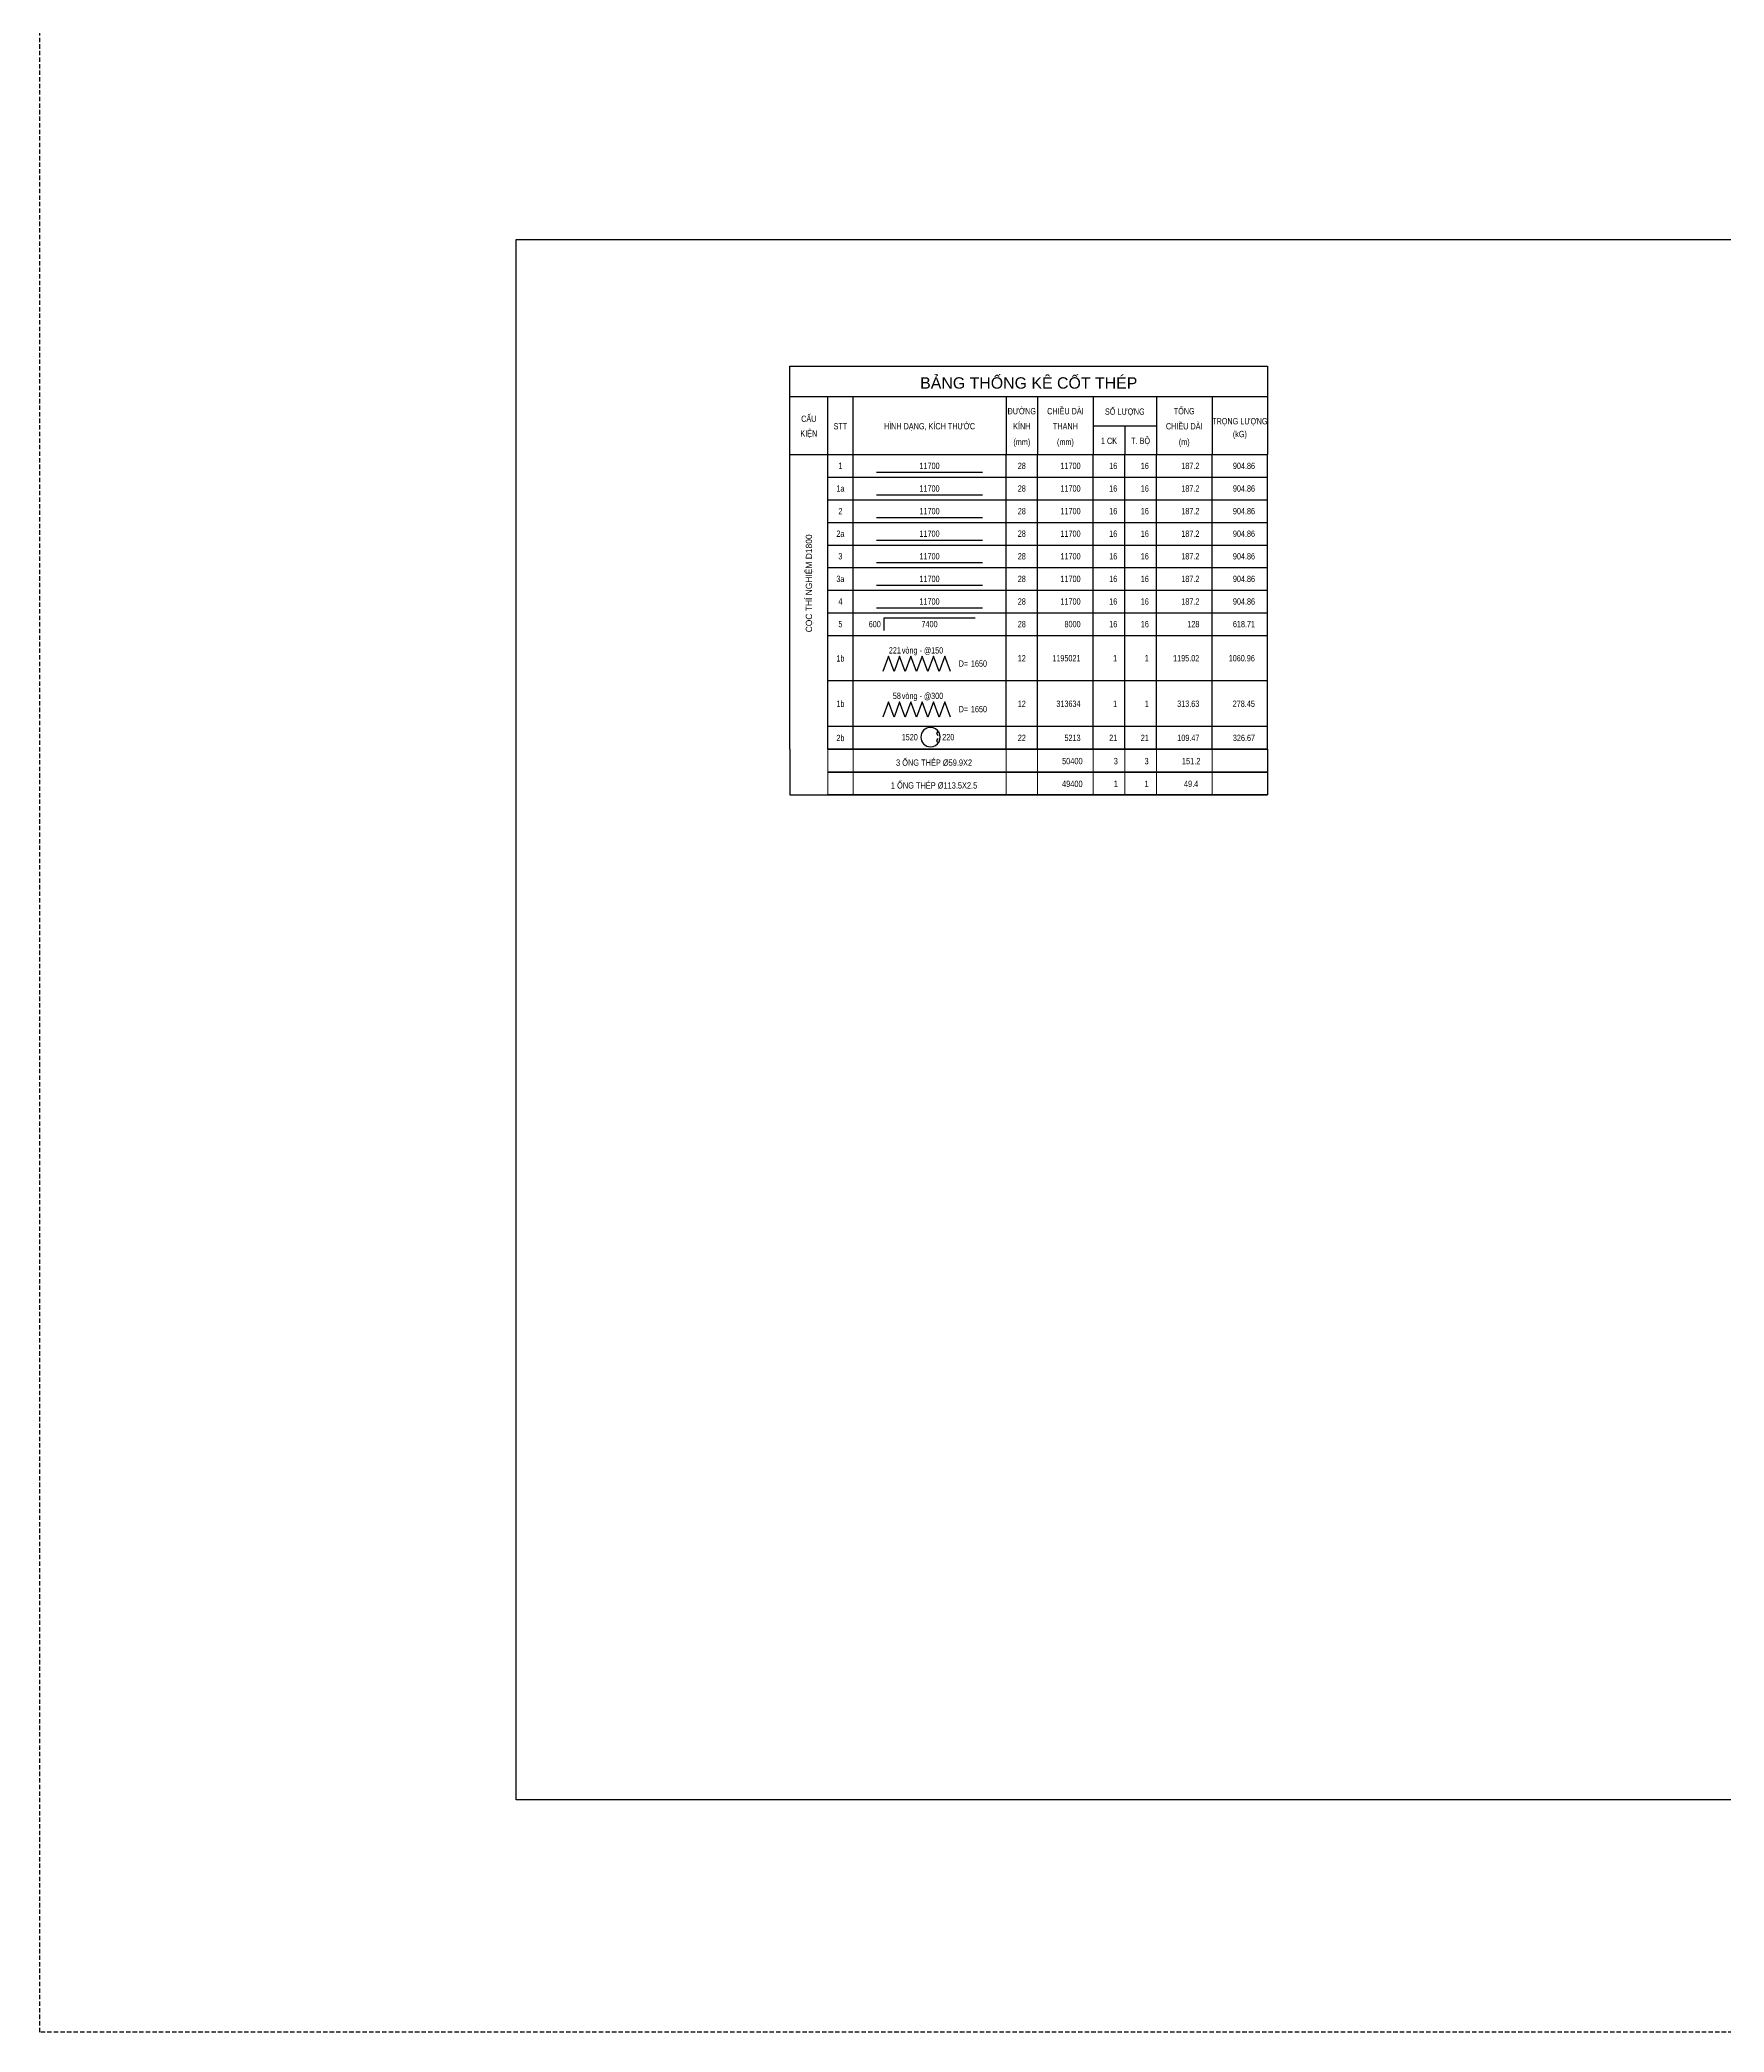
# Model space of a CAD drawing. Header units: millimetres. Extents: x -2123450 to -961021, y -260876 to 649159.
# Drawn here: x -1725347 to -1629153, y -260876 to -147122 of the extents above; entities that cross this region are included whole.
import ezdxf
from ezdxf.enums import TextEntityAlignment as Align

# ---------------------------------------------------------------- set-up
doc = ezdxf.new("R2010")
doc.units = ezdxf.units.MM
doc.header["$LTSCALE"] = 1000
doc.header["$MEASUREMENT"] = 0
doc.linetypes.add('HIDDEN', pattern=[0.375, 0.25, -0.125])
doc.layers.get('0').update_dxf_attribs({"linetype": 'CONTINUOUS'})
doc.layers.get('DEFPOINTS').update_dxf_attribs({"linetype": 'CONTINUOUS'})
for name, color, linetype in [('HIDEN', 9, 'HIDDEN'), ('KCS_STEEL', 4, 'CONTINUOUS'), ('KCS_TEXT_SLCK', 3, 'CONTINUOUS'), ('KCS_TEXT_TK', 2, 'CONTINUOUS'), ('KCS_THONG_KE', 5, 'CONTINUOUS'), ('KCS_THONGKE', 5, 'CONTINUOUS')]:
    doc.layers.add(name, color=color, linetype=linetype)
doc.layers.add('KC-TEXT E', color=3, linetype='CONTINUOUS', lineweight=20)
doc.layers.add('S-text', color=7, linetype='CONTINUOUS', lineweight=18)
doc.styles.add('KCS_BIGTEXT', font='arial.ttf', dxfattribs={"width": 0.75})
doc.styles.add('KCS_SMTEXT', font='arial.ttf', dxfattribs={"width": 0.7})
doc.styles.add('VNCC-VnAvantH', font='')
doc.styles.get('VNCC-VnAvantH').set_extended_font_data('.VnAvantH')

# ---------------------------------------------------------------- blocks, each defined once
blk = doc.blocks.new('THONGKE_TITLE')
at = {"layer": 'KCS_TEXT_TK'}
for p, q in [((0, -35), (0, 0)), ((0, 0), (189, 0)), ((189, 0), (189, -35)), ((0, -12), (189, -12)), ((15, -35), (15, -12)), ((25, -35), (25, -12)), ((85.5, -12), (85.5, -35)), ((98, -12), (98, -35)), ((120, -12), (120, -35)), ((145, -12), (145, -35)), ((167, -12), (167, -35)), ((120, -23.56), (145, -23.56)), ((132.5, -23.56), (132.5, -35)), ((0, -35), (189, -35))]:
    blk.add_line(p, q, dxfattribs=at)
at = {"layer": 'KCS_TEXT_TK', "color": 4, "style": 'KCS_BIGTEXT'}
blk.add_text('BẢNG THỐNG KÊ CỐT THÉP', height=4.5, dxfattribs=at).set_placement((94.5, -6), align=Align.MIDDLE)
at = {"layer": 'KCS_TEXT_TK', "style": 'KCS_SMTEXT', "width": 0.75}
for s, p in [('CẤU', (7.5, -22.06)), ('STT', (20, -25.01)), ('HÌNH DẠNG, KÍCH THƯỚC', (55.25, -25.01)), ('ĐƯỜNG', (91.75, -19.04)), ('KÍNH', (91.75, -25.01)), ('CHIỀU DÀI', (109, -19.04)), ('THANH', (109, -25.01)), ('SỐ LƯỢNG', (132.5, -19.22)), ('CHIỀU DÀI', (156, -25.01)), ('TỔNG', (156, -19.04)), ('TRỌNG LƯỢNG', (178, -23.03)), ('KIỆN', (7.5, -27.84)), ('(mm)', (91.75, -31.24)), ('(mm)', (109, -31.24)), ('1 CK', (126.25, -30.79)), ('T. BỘ', (138.75, -30.79)), ('(m)', (156, -31.24)), ('(kG)', (178, -28.08))]:
    blk.add_text(s, height=2.5, dxfattribs=at).set_placement(p, align=Align.CENTER)
blk = doc.blocks.new('TK_2')
at = {"layer": 'KCS_STEEL'}
blk.add_line((19.25, 2), (61.25, 2), dxfattribs=at)
at = {"layer": 'KCS_TEXT_TK'}
for p, q in [((-15, 0), (-15, 9)), ((0, 0), (0, 9)), ((10, 0), (10, 9)), ((70.5, 0), (70.5, 9)), ((83, 0), (83, 9)), ((105, 0), (105, 9)), ((117.5, 0), (117.5, 9)), ((130, 0), (130, 9)), ((152, 0), (152, 9)), ((174, 0), (174, 9))]:
    blk.add_line(p, q, dxfattribs=at)
at = {"layer": 'KCS_THONGKE'}
blk.add_line((0, 0), (174, 0), dxfattribs=at)
at = {"layer": 'KCS_TEXT_TK', "style": 'KCS_SMTEXT', "width": 0.75}
for tag, p in [('SH', (5, 4.5)), ('L2', (40.25, 4.5)), ('DK', (76.75, 4.5))]:
    blk.add_attdef(tag, text='', height=2.5, dxfattribs=at).set_placement(p, align=Align.MIDDLE)
for tag, p in [('DAI', (100, 4.5)), ('SL1', (114.5, 4.5)), ('SLA', (127, 4.5)), ('DT', (147, 4.5)), ('TL', (169, 4.5))]:
    blk.add_attdef(tag, text='', height=2.5, dxfattribs=at).set_placement(p, align=Align.MIDDLE_RIGHT)
blk = doc.blocks.new('TK_6')
at = {"layer": 'KCS_STEEL'}
for p, q in [((22.25, 2), (22.25, 7)), ((22.25, 7), (58.25, 7))]:
    blk.add_line(p, q, dxfattribs=at)
at = {"layer": 'KCS_TEXT_TK'}
for p, q in [((-15, 0), (-15, 9)), ((0, 0), (0, 9)), ((10, 0), (10, 9)), ((70.5, 0), (70.5, 9)), ((83, 0), (83, 9)), ((105, 0), (105, 9)), ((117.5, 0), (117.5, 9)), ((130, 0), (130, 9)), ((152, 0), (152, 9)), ((174, 0), (174, 9))]:
    blk.add_line(p, q, dxfattribs=at)
at = {"layer": 'KCS_THONGKE'}
blk.add_line((0, 0), (174, 0), dxfattribs=at)
at = {"layer": 'KCS_TEXT_TK', "style": 'KCS_SMTEXT', "width": 0.75}
for tag, p in [('SH', (5, 4.5)), ('L2', (40.25, 4.5)), ('DK', (76.75, 4.5))]:
    blk.add_attdef(tag, text='', height=2.5, dxfattribs=at).set_placement(p, align=Align.MIDDLE)
for tag, p in [('L1', (20.98, 4.5)), ('DAI', (100, 4.5)), ('SL1', (114.5, 4.5)), ('SLA', (127, 4.5)), ('DT', (147, 4.5)), ('TL', (169, 4.5))]:
    blk.add_attdef(tag, text='', height=2.5, dxfattribs=at).set_placement(p, align=Align.MIDDLE_RIGHT)
blk = doc.blocks.new('TK_16')
at = {"layer": 'KCS_STEEL'}
for p, q in [((43.63, 5.29), (43.15, 6.17)), ((43.15, 3.43), (43.63, 4.31))]:
    blk.add_line(p, q, dxfattribs=at)
for centre, radius, start, end in [((40.65, 4.8), 3.85, 90, 270), ((40.65, 4.8), 3.85, 28.672, 90), ((40.65, 4.8), 3.85, 270, 331.328), ((43.59, 6.41), 0.5, 28.672, 208.672), ((43.59, 3.19), 0.5, 151.328, 331.328), ((40.65, 4.8), 3.85, 331.328, 28.672), ((40.65, 4.8), 3.85, 331.328, 28.672)]:
    blk.add_arc(centre, radius, start, end, dxfattribs=at)
at = {"layer": 'KCS_TEXT_TK'}
for p, q in [((-15, 0), (-15, 9)), ((0, 0), (0, 9)), ((10, 0), (10, 9)), ((70.5, 0), (70.5, 9)), ((83, 0), (83, 9)), ((105, 0), (105, 9)), ((117.5, 0), (117.5, 9)), ((130, 0), (130, 9)), ((152, 0), (152, 9)), ((174, 0), (174, 9))]:
    blk.add_line(p, q, dxfattribs=at)
at = {"layer": 'KCS_THONGKE'}
blk.add_line((174, 0), (0, 0), dxfattribs=at)
at = {"layer": 'KCS_TEXT_TK', "style": 'KCS_SMTEXT', "width": 0.75}
for tag, p in [('SH', (5, 4.5)), ('DK', (76.75, 4.5))]:
    blk.add_attdef(tag, text='', height=2.5, dxfattribs=at).set_placement(p, align=Align.MIDDLE)
for tag, p in [('D', (35.62, 4.8)), ('DAI', (100, 4.5)), ('SL1', (114.5, 4.5)), ('SLA', (127, 4.5)), ('DT', (147, 4.5)), ('TL', (169, 4.5))]:
    blk.add_attdef(tag, text='', height=2.5, dxfattribs=at).set_placement(p, align=Align.MIDDLE_RIGHT)
blk.add_attdef('M', text='', height=2.5, dxfattribs=at).set_placement((45.28, 4.8), align=Align.MIDDLE_LEFT)
blk = doc.blocks.new('TK_67')
at = {"layer": 'KCS_TEXT_TK'}
for p, q in [((-15, 0), (-15, 18)), ((0, 0), (0, 18)), ((10, 0), (10, 18)), ((70.5, 0), (70.5, 18)), ((83, 0), (83, 18)), ((105, 0), (105, 18)), ((117.5, 0), (117.5, 18)), ((130, 0), (130, 18)), ((152, 0), (152, 18)), ((174, 0), (174, 18))]:
    blk.add_line(p, q, dxfattribs=at)
at = {"layer": 'KCS_TEXT_TK', "color": 4}
blk.add_lwpolyline([(48.5, 3.69), (46.27, 9.79), (44.04, 3.69), (41.81, 9.79), (39.58, 3.69), (37.35, 9.79), (35.12, 3.69), (32.89, 9.79), (30.66, 3.69), (28.43, 9.79), (26.2, 3.69), (23.97, 9.79), (21.74, 3.69)], dxfattribs=at)
at = {"layer": 'KCS_THONGKE'}
blk.add_line((174, 0), (0, 0), dxfattribs=at)
at = {"layer": 'KCS_TEXT_TK', "style": 'KCS_SMTEXT', "width": 0.75}
blk.add_text('vòng - @', height=2.5, dxfattribs=at).set_placement((35.12, 10.86), align=Align.CENTER)
blk.add_text('D=', height=2.5, dxfattribs=at).set_placement((51.78, 5.63))
for tag, p in [('SH', (5, 9)), ('DK', (76.73, 9))]:
    blk.add_attdef(tag, text='', height=2.5, dxfattribs=at).set_placement(p, align=Align.MIDDLE)
blk.add_attdef('SV', text='', height=2.5, dxfattribs=at).set_placement((28.92, 10.86), align=Align.RIGHT)
for tag, p in [('BUOC', (40.89, 10.86)), ('D', (56.62, 5.63))]:
    blk.add_attdef(tag, p, '', height=2.5, dxfattribs=at)
for tag, p in [('DAI', (99.97, 9)), ('SL1', (114.46, 9)), ('SLA', (126.96, 9)), ('DT', (146.95, 9)), ('TL', (168.94, 9))]:
    blk.add_attdef(tag, text='', height=2.5, dxfattribs=at).set_placement(p, align=Align.MIDDLE_RIGHT)

msp = doc.modelspace()

# ---------------------------------------------------------------- linework, layer by layer
at = {"layer": 'DEFPOINTS'}
msp.add_lwpolyline([(-1698138.72, -158519.74), (-1571988.72, -158519.74), (-1571988.72, -247619.74), (-1698138.72, -247619.74)], close=True, dxfattribs=at)
at = {"layer": 'HIDEN', "color": 1}
msp.add_lwpolyline([(-1725347.08, 649159.11), (-1242046.9, 649159.11), (-1242046.9, -260876.48), (-1725347.08, -260876.48)], close=True, dxfattribs=at)
at = {"layer": 'KCS_TEXT_TK'}
for p, q in [((-1682512.95, -170806.79), (-1655224.18, -170806.79)), ((-1682512.95, -187626.88), (-1682512.95, -190225.81)), ((-1682512.95, -190225.81), (-1655224.18, -190225.81))]:
    msp.add_line(p, q, dxfattribs=at)
at = {"layer": 'KCS_THONG_KE'}
for points in [[(-1680347.17, -187626.88), (-1655224.18, -187626.88), (-1655224.18, -188926.34), (-1680347.17, -188926.34)], [(-1680347.17, -188926.34), (-1655224.18, -188926.34), (-1655224.18, -190225.81), (-1680347.17, -190225.81)]]:
    msp.add_lwpolyline(points, dxfattribs=at)
at = {"layer": 'S-text', "color": 2}
for p, q in [((-1680347.17, -187626.88), (-1680347.17, -190225.81)), ((-1678903.32, -187626.88), (-1678903.32, -190225.81)), ((-1670168.03, -187626.88), (-1670168.03, -190225.81)), ((-1668363.21, -187626.88), (-1668363.21, -190225.81)), ((-1665186.74, -187626.88), (-1665186.74, -190225.81)), ((-1663381.93, -187626.88), (-1663381.93, -190225.81)), ((-1661577.12, -187626.88), (-1661577.12, -190225.81)), ((-1658400.65, -187626.88), (-1658400.65, -190225.81))]:
    msp.add_line(p, q, dxfattribs=at)

# ---------------------------------------------------------------- block references
at = {"xscale": 144.3850267379679, "yscale": 144.3850267379679, "zscale": 144.3850267379679}
msp.add_blockref('THONGKE_TITLE', (-1682512.95, -165753.32), dxfattribs=at)
at = {"layer": 'KCS_TEXT_TK', "color": 1}
for name, p, xscale, yscale, zscale, values in [('TK_2', (-1680347.17, -172097.14), 144.385026737968, 144.385026737968, 144.385026737968, {'L2': '11700', 'TL': '904.86', 'DT': '187.2', 'SLA': '16', 'SL1': '16', 'DAI': '11700', 'DK': '28', 'SH': '1'}), ('TK_2', (-1680347.17, -173387.48), 144.385026737968, 144.385026737968, 144.385026737968, {'L2': '11700', 'TL': '904.86', 'DT': '187.2', 'SLA': '16', 'SL1': '16', 'DAI': '11700', 'DK': '28', 'SH': '1a'}), ('TK_2', (-1680347.17, -174677.83), 144.385026737968, 144.385026737968, 144.385026737968, {'L2': '11700', 'TL': '904.86', 'DT': '187.2', 'SLA': '16', 'SL1': '16', 'DAI': '11700', 'DK': '28', 'SH': '2'}), ('TK_2', (-1680347.17, -175968.17), 144.385026737968, 144.385026737968, 144.385026737968, {'L2': '11700', 'TL': '904.86', 'DT': '187.2', 'SLA': '16', 'SL1': '16', 'DAI': '11700', 'DK': '28', 'SH': '2a'}), ('TK_2', (-1680347.17, -177258.52), 144.385026737968, 144.385026737968, 144.385026737968, {'L2': '11700', 'TL': '904.86', 'DT': '187.2', 'SLA': '16', 'SL1': '16', 'DAI': '11700', 'DK': '28', 'SH': '3'}), ('TK_2', (-1680347.17, -178548.86), 144.385026737968, 144.385026737968, 144.385026737968, {'L2': '11700', 'TL': '904.86', 'DT': '187.2', 'SLA': '16', 'SL1': '16', 'DAI': '11700', 'DK': '28', 'SH': '3a'}), ('TK_2', (-1680347.17, -179839.21), 144.385026737968, 144.385026737968, 144.385026737968, {'L2': '11700', 'TL': '904.86', 'DT': '187.2', 'SLA': '16', 'SL1': '16', 'DAI': '11700', 'DK': '28', 'SH': '4'}), ('TK_6', (-1680347.17, -181129.55), 144.385026737968, 144.385026737968, 144.385026737968, {'L1': '600', 'L2': '7400', 'SH': '5', 'DAI': '8000', 'DK': '28', 'SL1': '16', 'SLA': '16', 'TL': '618.71', 'DT': '128'}), ('TK_67', (-1680347.17, -183728.48), 144.3850267379676, 144.3850267379676, 144.3850267379676, {'D': '1650', 'BUOC': '150', 'SV': '221', 'SH': '1b', 'DK': '12', 'DAI': '1195021', 'SL1': '1', 'SLA': '1', 'DT': '1195.02', 'TL': '1060.96'}), ('TK_67', (-1680347.17, -186327.41), 144.3850267379676, 144.3850267379676, 144.3850267379676, {'D': '1650', 'BUOC': '300', 'SV': '58', 'SH': '1b', 'DK': '12', 'DAI': '313634', 'SL1': '1', 'SLA': '1', 'DT': '313.63', 'TL': '278.45'}), ('TK_16', (-1680347.17, -187626.88), 144.3850267379674, 144.3850267379674, 144.3850267379674, {'SH': '2b', 'M': '220', 'D': '1520', 'DK': '22', 'DAI': '5213', 'SL1': '21', 'SLA': '21', 'DT': '109.47', 'TL': '326.67'})]:
    msp.add_blockref(name, p, dxfattribs=dict(at, xscale=xscale, yscale=yscale, zscale=zscale)).add_auto_attribs(values)

# ---------------------------------------------------------------- texts
at = {"layer": 'KC-TEXT E', "style": 'VNCC-VnAvantH'}
msp.add_text('cäc thÝ nghiÖm d1800', height=360, rotation=90, dxfattribs=at).set_placement((-1681242.66, -178154.35), align=Align.CENTER)
at = {"layer": 'KCS_TEXT_SLCK', "color": 2, "style": 'KCS_SMTEXT', "width": 0.7}
for s, height, p in [('3 ỐNG THÉP %%C59.9X2', 360.9626, (-1674276.97, -188571.37)), ('50400', 360.963, (-1666379.72, -188481.8)), ('3', 360.96, (-1663896.12, -188481.8)), ('3', 360.96, (-1662139.26, -188481.8)), ('151.2', 360.963, (-1659593.62, -188481.8)), ('1 ỐNG THÉP %%C113.5X2.5', 360.9626, (-1674276.97, -189870.83)), ('49400', 360.963, (-1666379.72, -189781.27)), ('1', 360.96, (-1663896.12, -189781.27)), ('1', 360.96, (-1662139.26, -189781.27)), ('49.4', 360.963, (-1659593.62, -189781.27))]:
    msp.add_text(s, height=height, dxfattribs=at).set_placement(p, align=Align.CENTER)

doc.saveas('drawing.dxf')
